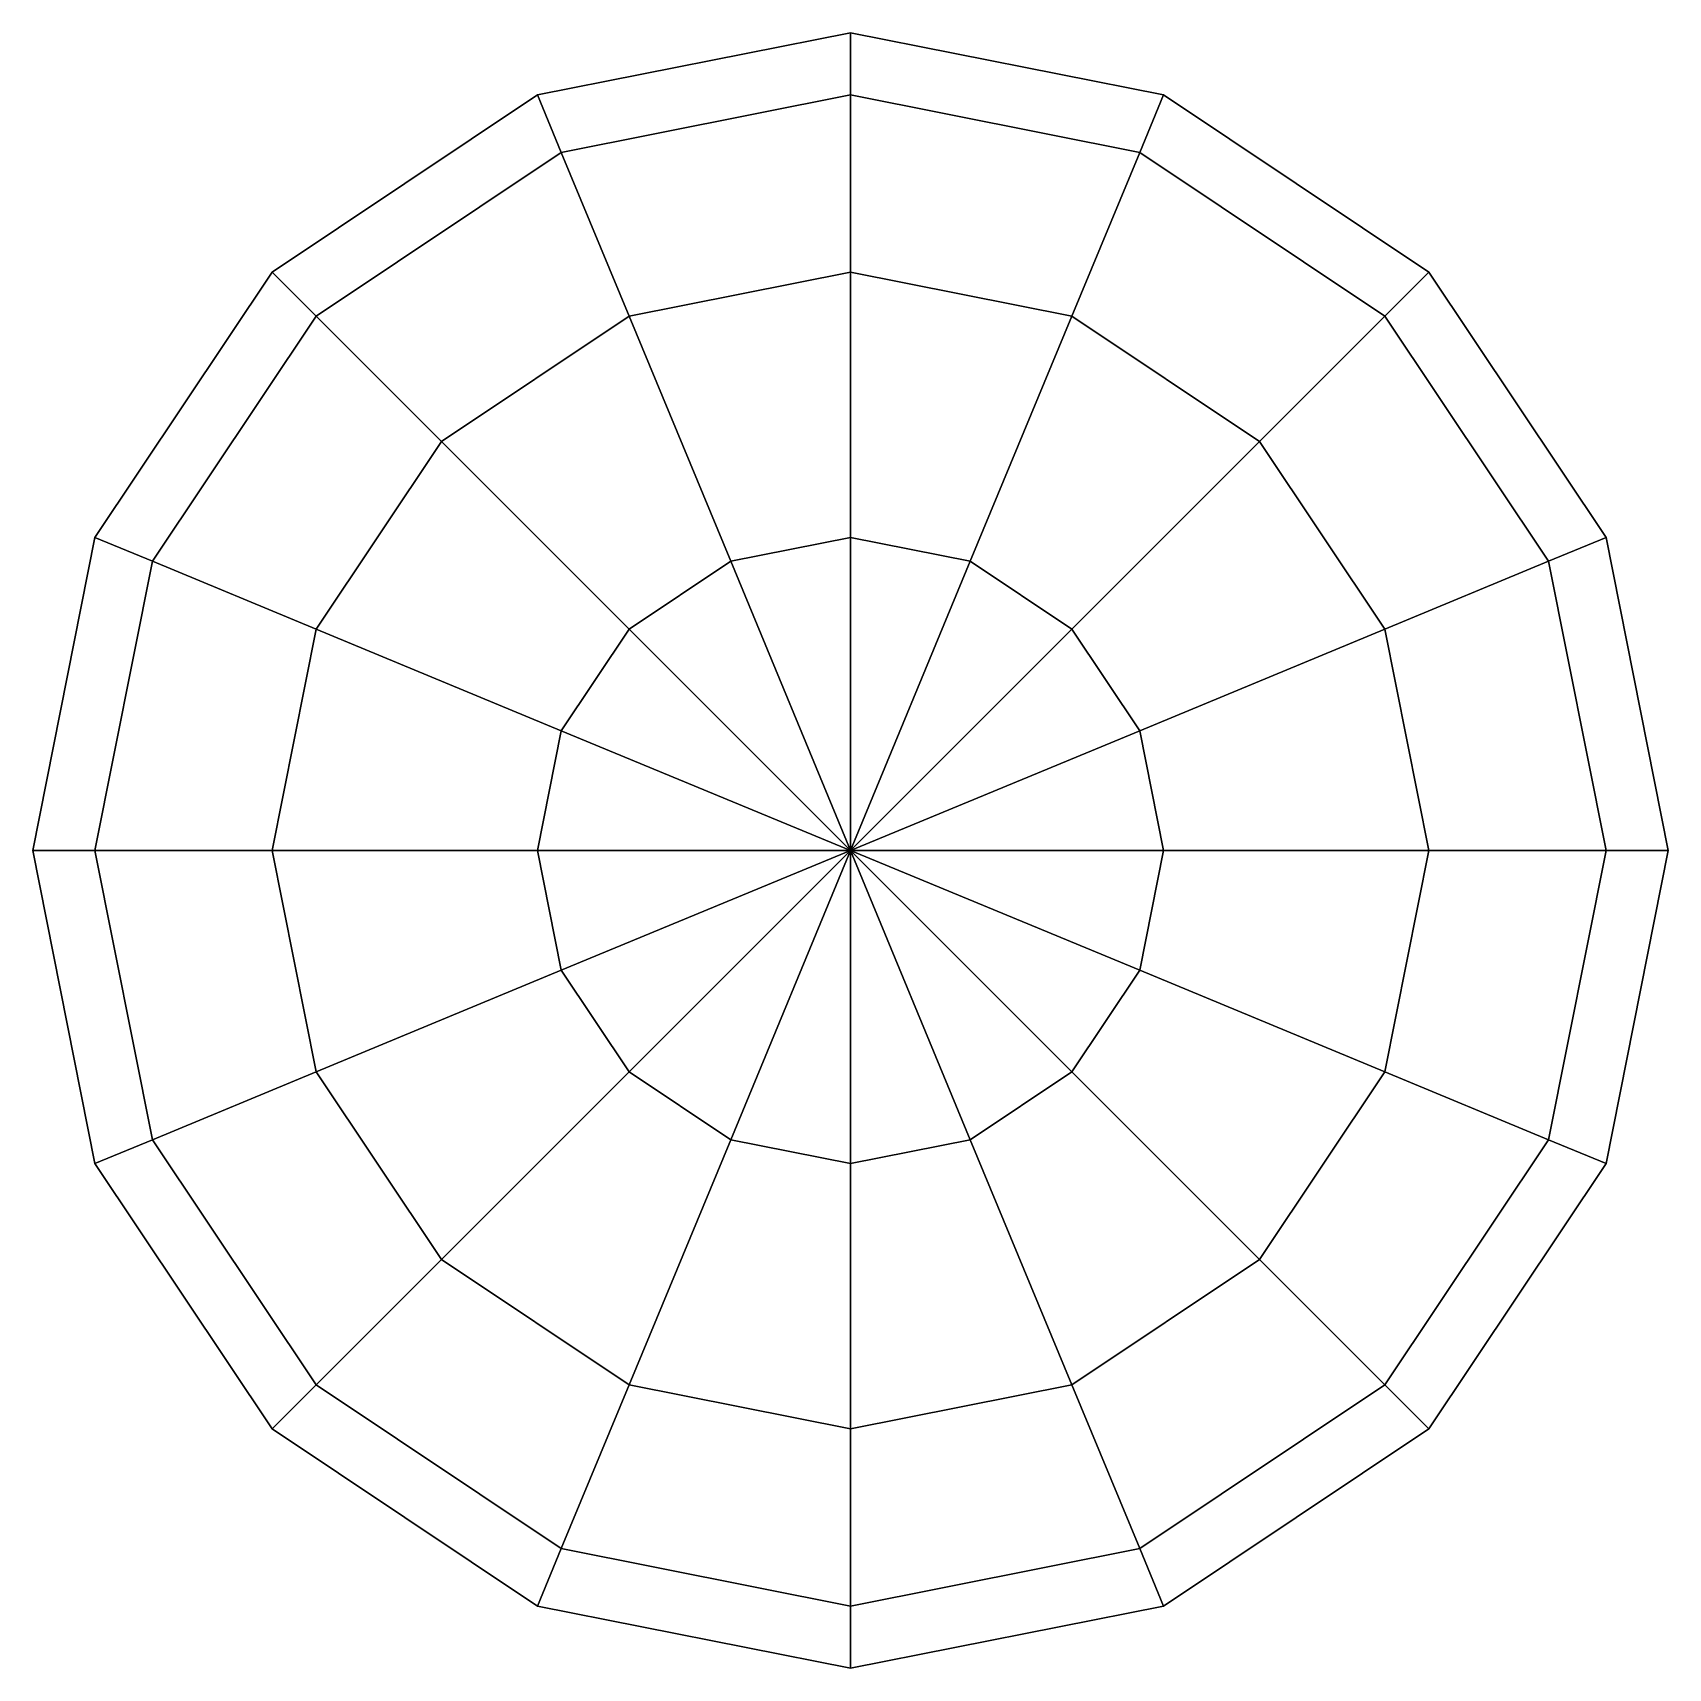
# Model space of a CAD drawing. Header units: metres. Extents: x -10 to 10, y -10 to 10.
import ezdxf

# ---------------------------------------------------------------- set-up
doc = ezdxf.new("R2010")
doc.units = ezdxf.units.M

msp = doc.modelspace()

# ---------------------------------------------------------------- meshes
mesh = msp.add_polyface()
corners = [(0, 0, -10), (3.536, 1.464, -9.239), (3.827, 0, -9.239), (2.706, 2.706, -9.239), (1.464, 3.536, -9.239), (0, 3.827, -9.239), (-1.464, 3.536, -9.239), (-2.706, 2.706, -9.239), (-3.536, 1.464, -9.239), (-3.827, 0, -9.239), (-3.536, -1.464, -9.239), (-2.706, -2.706, -9.239), (-1.464, -3.536, -9.239), (0, -3.827, -9.239), (1.464, -3.536, -9.239), (2.706, -2.706, -9.239), (3.536, -1.464, -9.239), (6.533, 2.706, -7.071), (7.071, 0, -7.071), (5, 5, -7.071), (2.706, 6.533, -7.071), (0, 7.071, -7.071), (-2.706, 6.533, -7.071), (-5, 5, -7.071), (-6.533, 2.706, -7.071), (-7.071, 0, -7.071), (-6.533, -2.706, -7.071), (-5, -5, -7.071), (-2.706, -6.533, -7.071), (0, -7.071, -7.071), (2.706, -6.533, -7.071), (5, -5, -7.071), (6.533, -2.706, -7.071), (8.536, 3.536, -3.827), (9.239, 0, -3.827), (6.533, 6.533, -3.827), (3.536, 8.536, -3.827), (0, 9.239, -3.827), (-3.536, 8.536, -3.827), (-6.533, 6.533, -3.827), (-8.536, 3.536, -3.827), (-9.239, 0, -3.827), (-8.536, -3.536, -3.827), (-6.533, -6.533, -3.827), (-3.536, -8.536, -3.827), (0, -9.239, -3.827), (3.536, -8.536, -3.827), (6.533, -6.533, -3.827), (8.536, -3.536, -3.827), (9.239, 3.827), (10, 0), (7.071, 7.071), (3.827, 9.239), (0, 10), (-3.827, 9.239), (-7.071, 7.071), (-9.239, 3.827), (-10, 0), (-9.239, -3.827), (-7.071, -7.071), (-3.827, -9.239), (0, -10), (3.827, -9.239), (7.071, -7.071), (9.239, -3.827), (8.536, 3.536, 3.827), (9.239, 0, 3.827), (6.533, 6.533, 3.827), (3.536, 8.536, 3.827), (0, 9.239, 3.827), (-3.536, 8.536, 3.827), (-6.533, 6.533, 3.827), (-8.536, 3.536, 3.827), (-9.239, 0, 3.827), (-8.536, -3.536, 3.827), (-6.533, -6.533, 3.827), (-3.536, -8.536, 3.827), (0, -9.239, 3.827), (3.536, -8.536, 3.827), (6.533, -6.533, 3.827), (8.536, -3.536, 3.827), (6.533, 2.706, 7.071), (7.071, 0, 7.071), (5, 5, 7.071), (2.706, 6.533, 7.071), (0, 7.071, 7.071), (-2.706, 6.533, 7.071), (-5, 5, 7.071), (-6.533, 2.706, 7.071), (-7.071, 0, 7.071), (-6.533, -2.706, 7.071), (-5, -5, 7.071), (-2.706, -6.533, 7.071), (0, -7.071, 7.071), (2.706, -6.533, 7.071), (5, -5, 7.071), (6.533, -2.706, 7.071), (3.536, 1.464, 9.239), (3.827, 0, 9.239), (2.706, 2.706, 9.239), (1.464, 3.536, 9.239), (0, 3.827, 9.239), (-1.464, 3.536, 9.239), (-2.706, 2.706, 9.239), (-3.536, 1.464, 9.239), (-3.827, 0, 9.239), (-3.536, -1.464, 9.239), (-2.706, -2.706, 9.239), (-1.464, -3.536, 9.239), (0, -3.827, 9.239), (1.464, -3.536, 9.239), (2.706, -2.706, 9.239), (3.536, -1.464, 9.239), (0, 0, 10)]
mesh.append_faces([[corners[k] for k in face] for face in [(0, 1, 2), (0, 3, 1), (0, 4, 3), (0, 5, 4), (0, 6, 5), (0, 7, 6), (0, 8, 7), (0, 9, 8), (0, 10, 9), (0, 11, 10), (0, 12, 11), (0, 13, 12), (0, 14, 13), (0, 15, 14), (0, 16, 15), (0, 2, 16), (2, 1, 17, 18), (1, 3, 19, 17), (3, 4, 20, 19), (4, 5, 21, 20), (5, 6, 22, 21), (6, 7, 23, 22), (7, 8, 24, 23), (8, 9, 25, 24), (9, 10, 26, 25), (10, 11, 27, 26), (11, 12, 28, 27), (12, 13, 29, 28), (13, 14, 30, 29), (14, 15, 31, 30), (15, 16, 32, 31), (16, 2, 18, 32), (18, 17, 33, 34), (17, 19, 35, 33), (19, 20, 36, 35), (20, 21, 37, 36), (21, 22, 38, 37), (22, 23, 39, 38), (23, 24, 40, 39), (24, 25, 41, 40), (25, 26, 42, 41), (26, 27, 43, 42), (27, 28, 44, 43), (28, 29, 45, 44), (29, 30, 46, 45), (30, 31, 47, 46), (31, 32, 48, 47), (32, 18, 34, 48), (34, 33, 49, 50), (33, 35, 51, 49), (35, 36, 52, 51), (36, 37, 53, 52), (37, 38, 54, 53), (38, 39, 55, 54), (39, 40, 56, 55), (40, 41, 57, 56), (41, 42, 58, 57), (42, 43, 59, 58), (43, 44, 60, 59), (44, 45, 61, 60), (45, 46, 62, 61), (46, 47, 63, 62), (47, 48, 64, 63), (48, 34, 50, 64), (50, 49, 65, 66), (49, 51, 67, 65), (51, 52, 68, 67), (52, 53, 69, 68), (53, 54, 70, 69), (54, 55, 71, 70), (55, 56, 72, 71), (56, 57, 73, 72), (57, 58, 74, 73), (58, 59, 75, 74), (59, 60, 76, 75), (60, 61, 77, 76), (61, 62, 78, 77), (62, 63, 79, 78), (63, 64, 80, 79), (64, 50, 66, 80), (66, 65, 81, 82), (65, 67, 83, 81), (67, 68, 84, 83), (68, 69, 85, 84), (69, 70, 86, 85), (70, 71, 87, 86), (71, 72, 88, 87), (72, 73, 89, 88), (73, 74, 90, 89), (74, 75, 91, 90), (75, 76, 92, 91), (76, 77, 93, 92), (77, 78, 94, 93), (78, 79, 95, 94), (79, 80, 96, 95), (80, 66, 82, 96), (82, 81, 97, 98), (81, 83, 99, 97), (83, 84, 100, 99), (84, 85, 101, 100), (85, 86, 102, 101), (86, 87, 103, 102), (87, 88, 104, 103), (88, 89, 105, 104), (89, 90, 106, 105), (90, 91, 107, 106), (91, 92, 108, 107), (92, 93, 109, 108), (93, 94, 110, 109), (94, 95, 111, 110), (95, 96, 112, 111), (96, 82, 98, 112), (98, 97, 113), (97, 99, 113), (99, 100, 113), (100, 101, 113), (101, 102, 113), (102, 103, 113), (103, 104, 113), (104, 105, 113), (105, 106, 113), (106, 107, 113), (107, 108, 113), (108, 109, 113), (109, 110, 113), (110, 111, 113), (111, 112, 113), (112, 98, 113)]])

doc.saveas('drawing.dxf')
